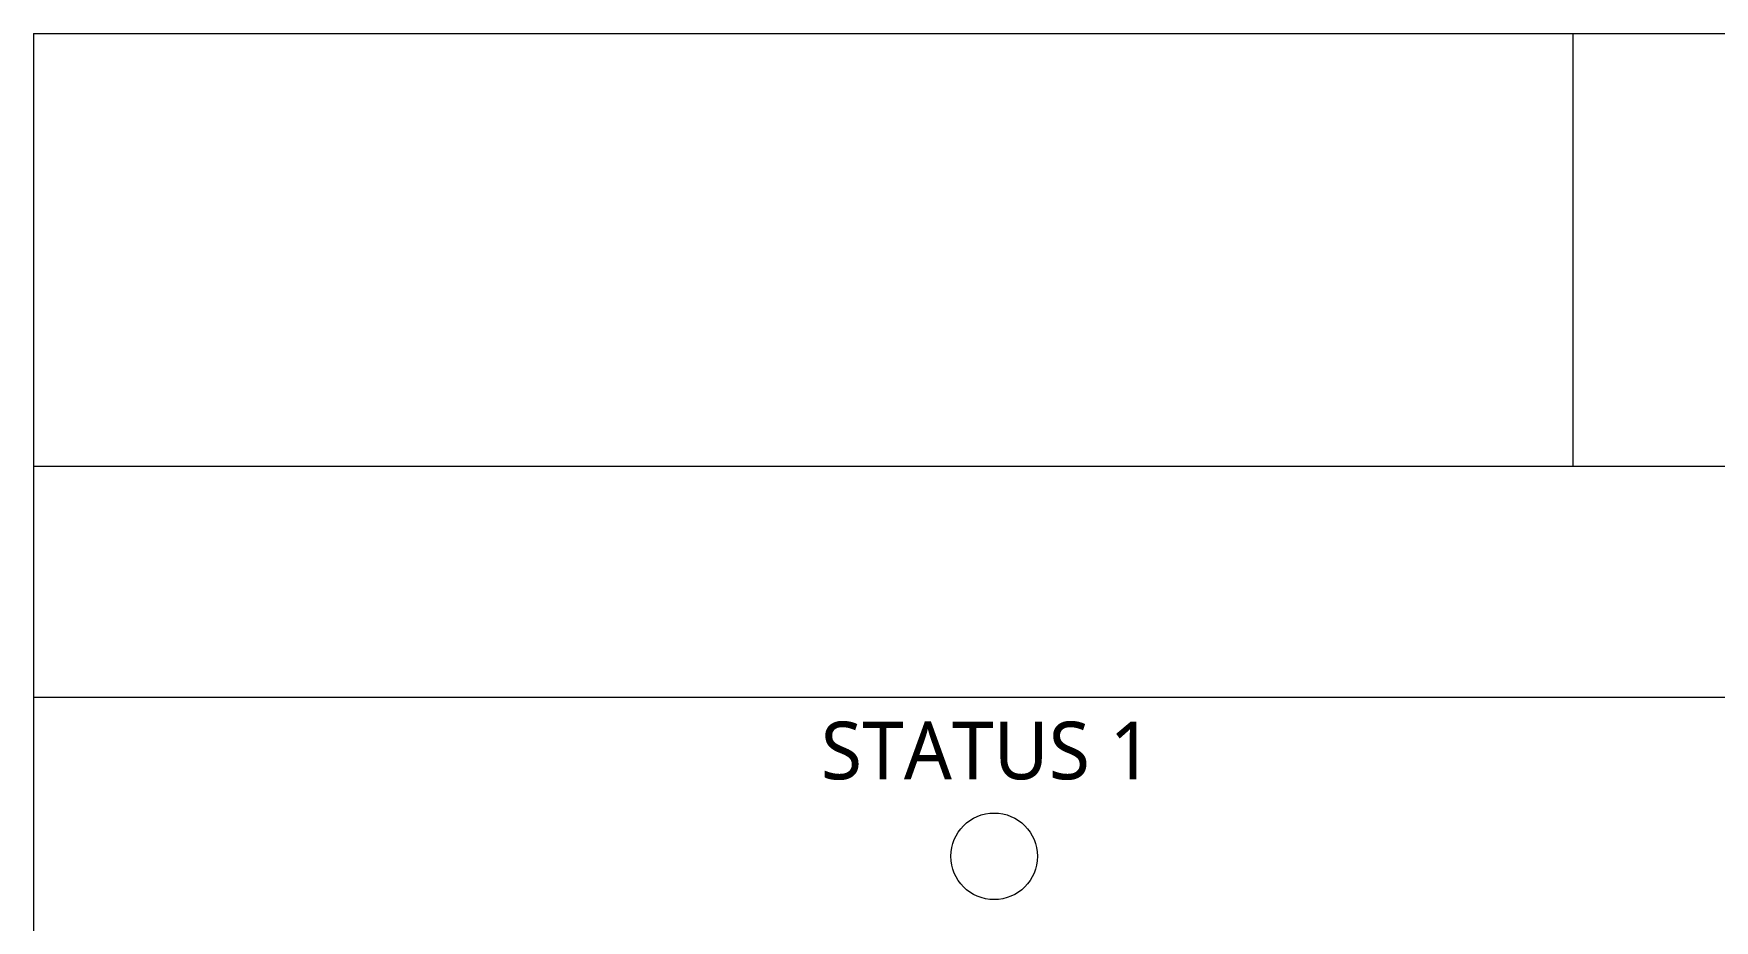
# Model space of a CAD drawing. Header units: millimetres. Extents: x 36 to 196, y -67 to 29.
# Drawn here: x 36 to 94.2, y -1.7 to 29 of the extents above; entities that cross this region are included whole.
import ezdxf

# ---------------------------------------------------------------- set-up
doc = ezdxf.new("R2010")
doc.units = ezdxf.units.MM
doc.header["$LTSCALE"] = 20
doc.layers.add('Ontwerplaag-1', color=7, linetype='Continuous')
doc.styles.add('@Malgun Gothic', font='malgun.ttf')

msp = doc.modelspace()

# ---------------------------------------------------------------- linework, layer by layer
at = {"layer": 'Ontwerplaag-1', "color": 7, "linetype": 'Continuous', "lineweight": 5, "transparency": 33554687}
for p, q in [((36, 29), (196, 29)), ((36, 29), (36, -61)), ((36, 29), (196, 29)), ((36, 29), (36, -61)), ((89.333, 29), (89.333, 14)), ((196, 14), (36, 14)), ((36, 14), (36, 6)), ((196, 14), (36, 14)), ((36, 14), (36, 6)), ((36, 6), (196, 6)), ((36, 6), (196, 6))]:
    msp.add_line(p, q, dxfattribs=at)
msp.add_circle((69.282, 0.486), 1.5, dxfattribs=at)

# ---------------------------------------------------------------- texts
at = {"layer": 'Ontwerplaag-1', "color": 7, "transparency": 33554687, "insert": (63.276, 3.125), "char_height": 2, "attachment_point": 7, "line_spacing_factor": 1.004011, "style": '@Malgun Gothic'}
msp.add_mtext('STATUS 1', dxfattribs=at)

doc.saveas('drawing.dxf')
